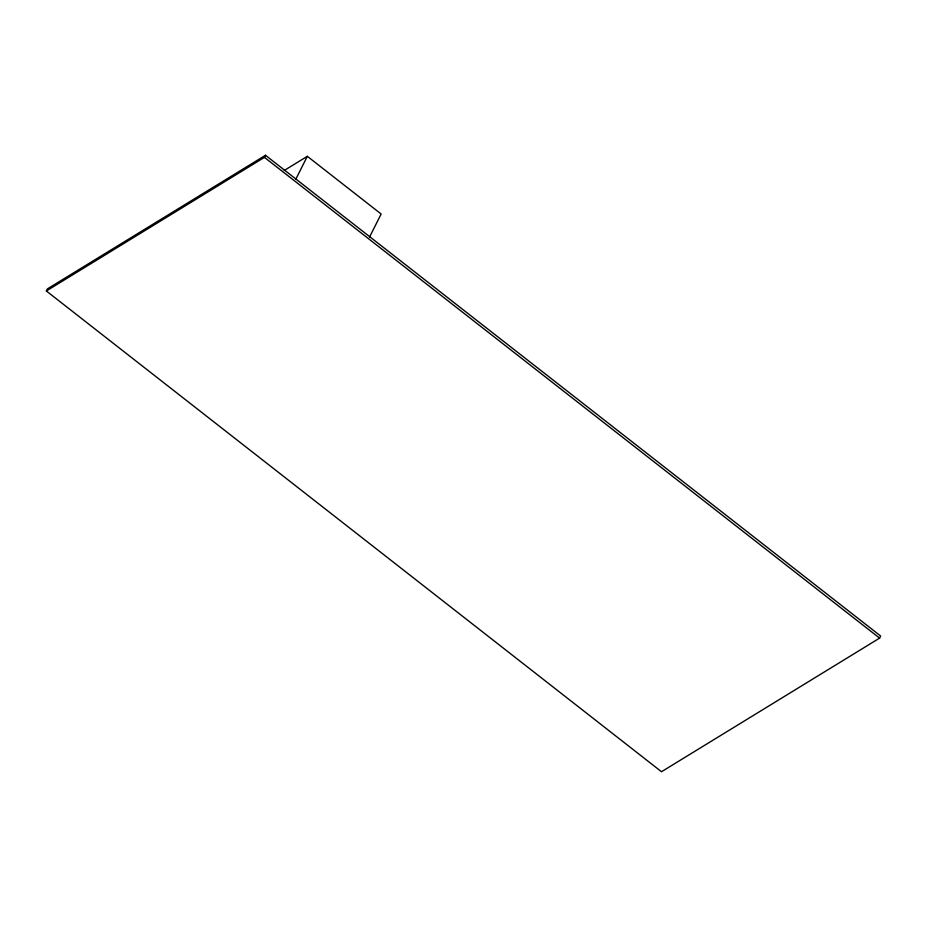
<?xml version="1.0" encoding="UTF-8"?>
<svg xmlns="http://www.w3.org/2000/svg" width="927" height="927" viewBox="0 0 927 927"><rect width="100%" height="100%" fill="white"/><g stroke="black" fill="none" stroke-linecap="round" stroke-linejoin="round"><path stroke-width="1.39" d="M46.35 290.974L47.404 288.888L265.493 155.272L880.65 636.026L879.596 638.112L661.507 771.727L46.35 290.974L264.438 157.358L265.493 155.272M295.748 179.34L307.324 156.315L381.148 214.01L369.572 237.034M284.207 170.487L307.324 156.315M264.438 157.358L879.596 638.112"/></g></svg>
